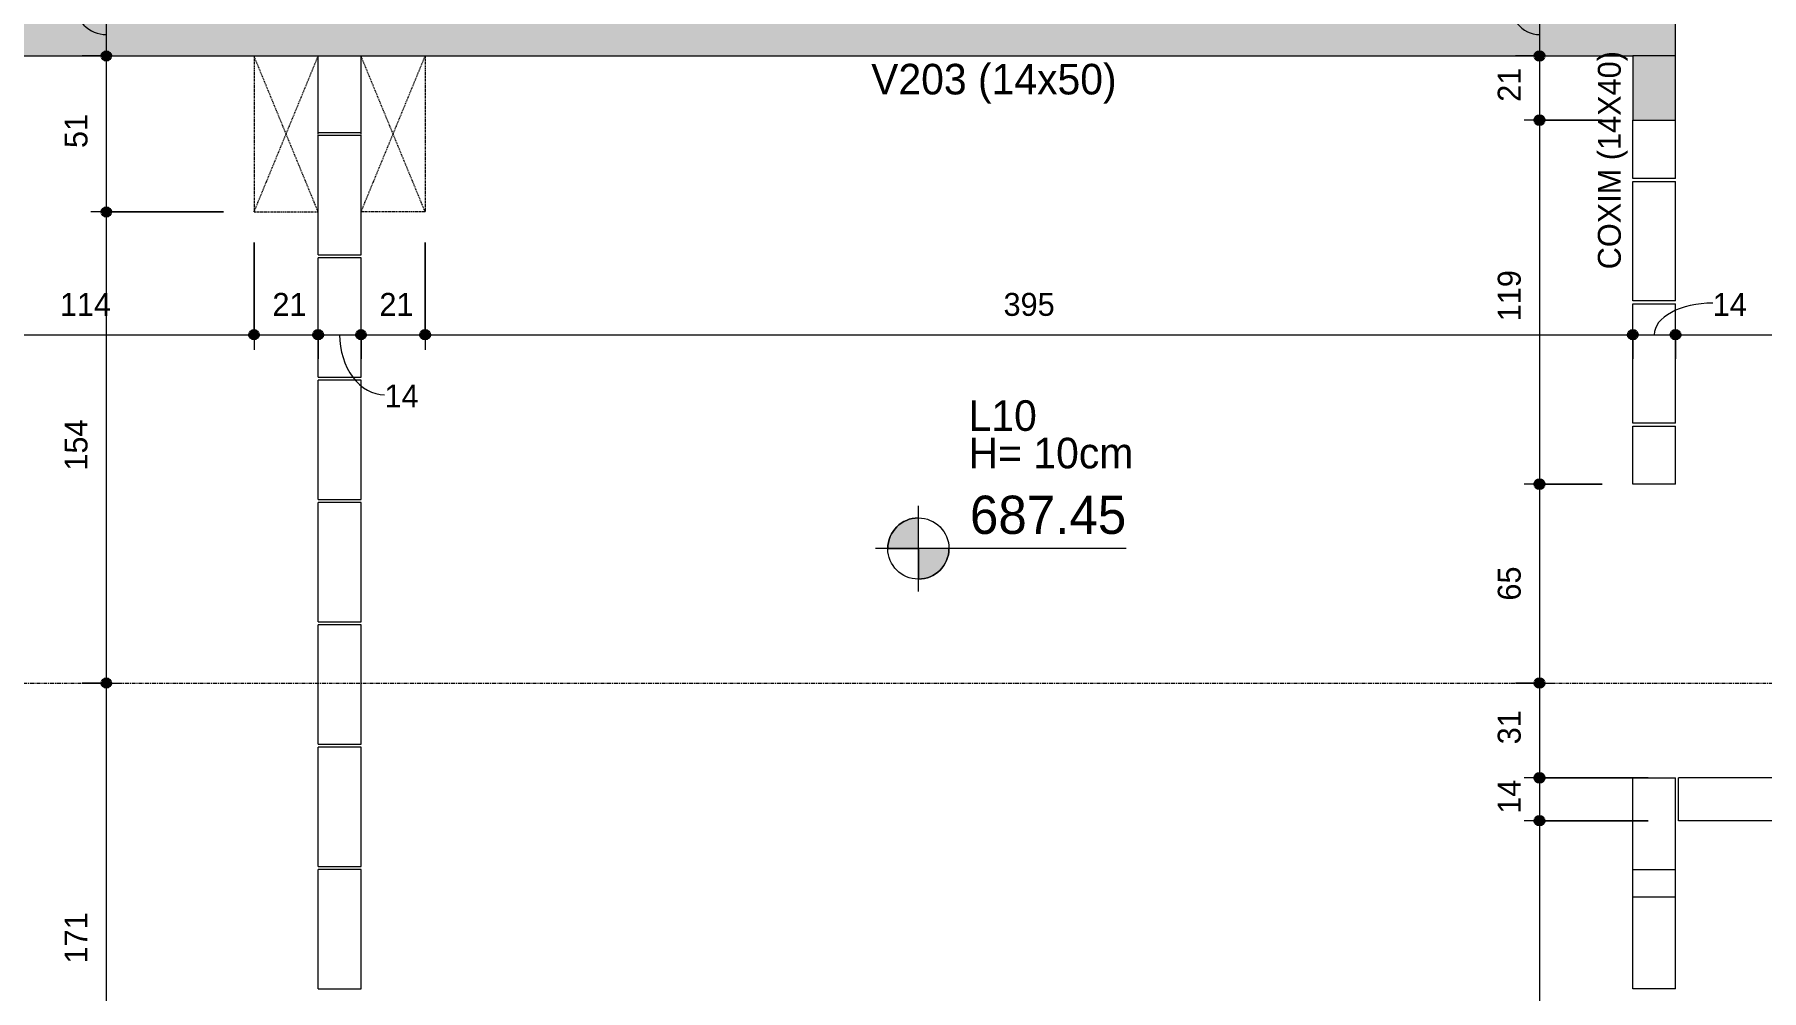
# Model space of a CAD drawing. Header units: centimetres. Extents: x 1490 to 17671, y -2277 to 8860.
# Drawn here: x 8981 to 9546, y 335 to 647 of the extents above; entities that cross this region are included whole.
import ezdxf

# ---------------------------------------------------------------- set-up
doc = ezdxf.new("R2010")
doc.units = ezdxf.units.CM
doc.linetypes.add('Linha de eixo', pattern=[2.2225, 1.27, -0.3175, 0.3175, -0.3175])
doc.linetypes.add('Projeção', pattern=[0.396875, 0.238125, -0.15875])
for name, color, linetype, lineweight, true_color in [('A-ANNO-DIMS-1', 1, 'Continuous', 9, 0xff0000), ('A-DETL-GENF-1', 9, 'Continuous', 9, 0xc0c0c0), ('A-DETL-GENF-2', 8, 'Continuous', 9, 0x808080), ('A-DETL-GENF-4', 251, 'Continuous', 9, 0x515151)]:
    doc.layers.add(name, color=color, linetype=linetype, lineweight=lineweight, true_color=true_color)
for name, color, linetype, lineweight in [('A-ANNO-DIMS-50', 7, 'Continuous', 9), ('A-DETL-THIN', 7, 'Continuous', 9), ('A-FLOR-OVHD', 7, 'Projeção', 9), ('G-ANNO-TEXT', 7, 'Continuous', 9), ('S-BEAM', 7, 'Continuous', 9), ('S-BEAM-1', 7, 'Continuous', 13), ('S-GRID-1', 7, 'Linha de eixo', 9)]:
    doc.layers.add(name, color=color, linetype=linetype, lineweight=lineweight)
doc.styles.add('Bahnschrift_2', font='', dxfattribs={"height": 12.5})
doc.styles.add('Bahnschrift_7', font='', dxfattribs={"height": 10})
doc.styles.add('Bahnschrift_8', font='', dxfattribs={"height": 7.5})
doc.styles.get('Bahnschrift_2').set_extended_font_data('Bahnschrift')
doc.styles.get('Bahnschrift_7').set_extended_font_data('Bahnschrift')
doc.styles.get('Bahnschrift_8').set_extended_font_data('Bahnschrift')
doc.dimstyles.new('Linear_-_2_mm_Arial', dxfattribs={"dimscale": 30.48, "dimtxt": 8.33133, "dimasz": 0.393701, "dimexe": 0.164042, "dimexo": 0.328084, "dimgap": 0.131234, "dimtad": 1, "dimdec": 0, "dimzin": 0, "dimdsep": 46, "dimtxsty": 'Bahnschrift_8', "dimblk1": 'DOTSMALL', "dimblk2": 'DOTSMALL', "dimsah": 1, "dimcen": 0.09, "dimdle": 0.164042, "dimazin": 0, "dimtfac": 1, "dimtdec": 4, "dimtix": 1, "dimtmove": 0, "dimatfit": 3, "dimfxl": 1, "dimtvp": 1, "dimtolj": 1, "dimtzin": 0, "dimarcsym": 2})
doc.dimstyles.new('Linear_-_2_mm_Arial_1', dxfattribs={"dimscale": 30.48, "dimtxt": 8.33133, "dimasz": 0.393701, "dimexe": 0.164042, "dimexo": 0.328084, "dimgap": 0.131234, "dimtad": 1, "dimdec": 0, "dimzin": 0, "dimdsep": 46, "dimtxsty": 'Bahnschrift_8', "dimblk1": 'DOTSMALL', "dimblk2": 'DOTSMALL', "dimsah": 1, "dimcen": 0.09, "dimdle": 0.164042, "dimazin": 0, "dimtfac": 1, "dimtdec": 4, "dimtix": 1, "dimtmove": 1, "dimatfit": 3, "dimfxl": 1, "dimtvp": 1, "dimtolj": 1, "dimtzin": 0, "dimarcsym": 2})

# ---------------------------------------------------------------- blocks, each defined once
blk = doc.blocks.new('LEONE - BLOCO CANALETA 14X39X2 - LEONE - BLOCO CANALETA 14X39X19 2-V4-FORMA DA COBERTURA')
at = {"layer": 'S-BEAM-1'}
for p, q in [((-19.5, 7), (-0.5, 7)), ((-19.5, -7), (-19.5, 7)), ((-19.5, -7), (-0.5, -7))]:
    blk.add_line(p, q, dxfattribs=at)
blk = doc.blocks.new('LEONE - BLOCO CANALETA 14X39X2 - LEONE - BLOCO CANALETA 14X39X19 2-3178326-FORMA DA COBERTURA')
at = {"layer": 'S-BEAM-1'}
for p, q in [((-19.5, 7), (19.5, 7)), ((-19.5, -7), (-19.5, 7)), ((19.5, 7), (19.5, -7)), ((-19.5, -7), (19.5, -7))]:
    blk.add_line(p, q, dxfattribs=at)
blk = doc.blocks.new('LEONE - BLOCO CANALETA 14X19X19 - LEONE - BLOCO CANALETA 14X19X19-3175251-FORMA DA COBERTURA')
at = {"layer": 'S-BEAM-1'}
for p, q in [((-9.5, 7), (9.5, 7)), ((-9.5, -7), (-9.5, 7)), ((9.5, 7), (9.5, -7)), ((-9.5, -7), (9.5, -7))]:
    blk.add_line(p, q, dxfattribs=at)
blk = doc.blocks.new('LEONE - BLOCO CANALETA 14X39X2 - LEONE - BLOCO CANALETA 14X39X19 2-2460880-FORMA DA COBERTURA')
at = {"layer": 'S-BEAM-1'}
for p, q in [((-19.5, 7), (19.5, 7)), ((-19.5, 7), (-19.5, -7)), ((19.5, -7), (19.5, 7)), ((-19.5, -7), (19.5, -7))]:
    blk.add_line(p, q, dxfattribs=at)
blk = doc.blocks.new('LEONE - BLOCO CANALETA 14X39X2 - LEONE - BLOCO CANALETA 14X39X19 2-V22-FORMA DA COBERTURA')
at = {"layer": 'S-BEAM-1'}
for p, q in [((-19.5, 7), (5.5, 7)), ((-19.5, 7), (-19.5, -7)), ((-19.5, -7), (5.5, -7))]:
    blk.add_line(p, q, dxfattribs=at)
blk = doc.blocks.new('DIMBLOCK86-FORMA DA COBERTURA')
at = {"layer": 'A-ANNO-DIMS-50', "lineweight": 35, "true_color": 0xff0000}
h = blk.add_hatch(color=1, dxfattribs=at)
edge = h.paths.add_edge_path()
edge.add_arc((8939.29, 549.13), 1.5, 0, 360)
h = blk.add_hatch(color=1, dxfattribs=at)
edge = h.paths.add_edge_path()
edge.add_arc((9053.29, 549.13), 1.5, 0, 360)
at = {"layer": 'A-ANNO-DIMS-50', "color": 1, "true_color": 0xff0000}
for p, q in [((9053.29, 579.24), (9053.29, 544.13)), ((9053.29, 549.13), (9053.29, 579.24)), ((8939.29, 541.25), (8939.29, 554.13)), ((8939.29, 549.13), (9053.29, 549.13)), ((8939.29, 549.13), (8939.29, 541.25))]:
    blk.add_line(p, q, dxfattribs=at)
at = {"layer": 'A-ANNO-DIMS-50', "color": 1, "lineweight": 35, "true_color": 0xff0000}
for centre in [(8939.29, 549.13), (9053.29, 549.13)]:
    blk.add_circle(centre, 1.5, dxfattribs=at)
at = {"layer": 'A-ANNO-DIMS-50', "color": 0, "insert": (8989.79, 562.78), "char_height": 7.5, "width": 15.6023, "attachment_point": 1, "line_spacing_factor": 1.009858, "style": 'Bahnschrift_8'}
blk.add_mtext('114', dxfattribs=at)
blk = doc.blocks.new('_DotSmall')
at = {"color": 0, "linetype": 'ByBlock', "const_width": 0.5}
blk.add_lwpolyline([(-0.0625, 0, 1), (0.0625, 0, 1)], format="xyb", close=True, dxfattribs=at)
blk = doc.blocks.new('DIMBLOCK87-FORMA DA COBERTURA')
at = {"layer": 'A-ANNO-DIMS-50', "lineweight": 35, "true_color": 0xff0000}
h = blk.add_hatch(color=1, dxfattribs=at)
edge = h.paths.add_edge_path()
edge.add_arc((9053.29, 549.13), 1.5, 0, 360)
h = blk.add_hatch(color=1, dxfattribs=at)
edge = h.paths.add_edge_path()
edge.add_arc((9074.29, 549.13), 1.5, 0, 360)
at = {"layer": 'A-ANNO-DIMS-50', "color": 1, "true_color": 0xff0000}
for p, q in [((9053.29, 579.24), (9053.29, 544.13)), ((9053.29, 549.13), (9053.29, 579.24)), ((9074.29, 541.25), (9074.29, 554.13)), ((9053.29, 549.13), (9074.29, 549.13)), ((9074.29, 549.13), (9074.29, 541.25))]:
    blk.add_line(p, q, dxfattribs=at)
at = {"layer": 'A-ANNO-DIMS-50', "color": 1, "lineweight": 35, "true_color": 0xff0000}
for centre in [(9053.29, 549.13), (9074.29, 549.13)]:
    blk.add_circle(centre, 1.5, dxfattribs=at)
at = {"layer": 'A-ANNO-DIMS-50', "color": 0, "insert": (9059.31, 562.78), "char_height": 7.5, "width": 10.755, "attachment_point": 1, "line_spacing_factor": 1.009858, "style": 'Bahnschrift_8'}
blk.add_mtext('21', dxfattribs=at)
blk = doc.blocks.new('DIMBLOCK88-FORMA DA COBERTURA')
at = {"layer": 'A-ANNO-DIMS-50', "lineweight": 35, "true_color": 0xff0000}
h = blk.add_hatch(color=1, dxfattribs=at)
edge = h.paths.add_edge_path()
edge.add_arc((9074.29, 549.13), 1.5, 0, 360)
h = blk.add_hatch(color=1, dxfattribs=at)
edge = h.paths.add_edge_path()
edge.add_arc((9088.29, 549.13), 1.5, 0, 360)
at = {"layer": 'A-ANNO-DIMS-50', "color": 1, "true_color": 0xff0000}
for p, q in [((9074.29, 541.25), (9074.29, 554.13)), ((9088.29, 541.25), (9088.29, 554.13)), ((9074.29, 549.13), (9088.29, 549.13)), ((9074.29, 549.13), (9074.29, 541.25)), ((9088.29, 549.13), (9088.29, 541.25))]:
    blk.add_line(p, q, dxfattribs=at)
at = {"layer": 'A-ANNO-DIMS-50', "color": 1, "lineweight": 35, "true_color": 0xff0000}
for centre in [(9074.29, 549.13), (9088.29, 549.13)]:
    blk.add_circle(centre, 1.5, dxfattribs=at)
at = {"layer": 'A-ANNO-DIMS-50', "color": 1, "true_color": 0xff0000}
blk.add_ellipse((9095.98, 549.13), major_axis=(0, 19.64), ratio=0.747773, start_param=1.570796, end_param=3.141593, dxfattribs=at)
at = {"layer": 'A-ANNO-DIMS-50', "color": 0, "insert": (9095.98, 532.83), "char_height": 7.5, "width": 11.3609, "attachment_point": 1, "line_spacing_factor": 1.009858, "style": 'Bahnschrift_8'}
blk.add_mtext('14', dxfattribs=at)
blk = doc.blocks.new('DIMBLOCK89-FORMA DA COBERTURA')
at = {"layer": 'A-ANNO-DIMS-50', "lineweight": 35, "true_color": 0xff0000}
h = blk.add_hatch(color=1, dxfattribs=at)
edge = h.paths.add_edge_path()
edge.add_arc((9088.29, 549.13), 1.5, 0, 360)
h = blk.add_hatch(color=1, dxfattribs=at)
edge = h.paths.add_edge_path()
edge.add_arc((9109.29, 549.13), 1.5, 0, 360)
at = {"layer": 'A-ANNO-DIMS-50', "color": 1, "true_color": 0xff0000}
for p, q in [((9109.29, 579.24), (9109.29, 544.13)), ((9109.29, 549.13), (9109.29, 579.24)), ((9088.29, 541.25), (9088.29, 554.13)), ((9088.29, 549.13), (9109.29, 549.13)), ((9088.29, 549.13), (9088.29, 541.25))]:
    blk.add_line(p, q, dxfattribs=at)
at = {"layer": 'A-ANNO-DIMS-50', "color": 1, "lineweight": 35, "true_color": 0xff0000}
for centre in [(9088.29, 549.13), (9109.29, 549.13)]:
    blk.add_circle(centre, 1.5, dxfattribs=at)
at = {"layer": 'A-ANNO-DIMS-50', "color": 0, "insert": (9094.31, 562.78), "char_height": 7.5, "width": 10.755, "attachment_point": 1, "line_spacing_factor": 1.009858, "style": 'Bahnschrift_8'}
blk.add_mtext('21', dxfattribs=at)
blk = doc.blocks.new('DIMBLOCK90-FORMA DA COBERTURA')
at = {"layer": 'A-ANNO-DIMS-50', "lineweight": 35, "true_color": 0xff0000}
h = blk.add_hatch(color=1, dxfattribs=at)
edge = h.paths.add_edge_path()
edge.add_arc((9109.29, 549.13), 1.5, 0, 360)
h = blk.add_hatch(color=1, dxfattribs=at)
edge = h.paths.add_edge_path()
edge.add_arc((9504.29, 549.13), 1.5, 0, 360)
at = {"layer": 'A-ANNO-DIMS-50', "color": 1, "true_color": 0xff0000}
for p, q in [((9109.29, 579.24), (9109.29, 544.13)), ((9109.29, 549.13), (9109.29, 579.24)), ((9504.29, 541.25), (9504.29, 554.13)), ((9109.29, 549.13), (9504.29, 549.13)), ((9504.29, 549.13), (9504.29, 541.25))]:
    blk.add_line(p, q, dxfattribs=at)
at = {"layer": 'A-ANNO-DIMS-50', "color": 1, "lineweight": 35, "true_color": 0xff0000}
for centre in [(9109.29, 549.13), (9504.29, 549.13)]:
    blk.add_circle(centre, 1.5, dxfattribs=at)
at = {"layer": 'A-ANNO-DIMS-50', "color": 0, "insert": (9298.46, 562.78), "char_height": 7.5, "width": 19.9952, "attachment_point": 1, "line_spacing_factor": 1.009858, "style": 'Bahnschrift_8'}
blk.add_mtext('395', dxfattribs=at)
blk = doc.blocks.new('DIMBLOCK91-FORMA DA COBERTURA')
at = {"layer": 'A-ANNO-DIMS-50', "lineweight": 35, "true_color": 0xff0000}
h = blk.add_hatch(color=1, dxfattribs=at)
edge = h.paths.add_edge_path()
edge.add_arc((9504.29, 549.13), 1.5, 0, 360)
h = blk.add_hatch(color=1, dxfattribs=at)
edge = h.paths.add_edge_path()
edge.add_arc((9518.29, 549.13), 1.5, 0, 360)
at = {"layer": 'A-ANNO-DIMS-50', "color": 1, "true_color": 0xff0000}
for p, q in [((9504.29, 541.25), (9504.29, 554.13)), ((9518.29, 541.25), (9518.29, 554.13)), ((9504.29, 549.13), (9518.29, 549.13)), ((9504.29, 549.13), (9504.29, 541.25)), ((9518.29, 549.13), (9518.29, 541.25))]:
    blk.add_line(p, q, dxfattribs=at)
at = {"layer": 'A-ANNO-DIMS-50', "color": 1, "lineweight": 35, "true_color": 0xff0000}
for centre in [(9504.29, 549.13), (9518.29, 549.13)]:
    blk.add_circle(centre, 1.5, dxfattribs=at)
at = {"layer": 'A-ANNO-DIMS-50', "color": 1, "true_color": 0xff0000}
blk.add_ellipse((9530.44, 549.13), major_axis=(19.14, 0), ratio=0.538632, start_param=1.570796, end_param=3.141593, dxfattribs=at)
at = {"layer": 'A-ANNO-DIMS-50', "color": 0, "insert": (9530.44, 562.78), "char_height": 7.5, "width": 11.3609, "attachment_point": 1, "line_spacing_factor": 1.009858, "style": 'Bahnschrift_8'}
blk.add_mtext('14', dxfattribs=at)
blk = doc.blocks.new('DIMBLOCK92-FORMA DA COBERTURA')
at = {"layer": 'A-ANNO-DIMS-50', "lineweight": 35, "true_color": 0xff0000}
h = blk.add_hatch(color=1, dxfattribs=at)
edge = h.paths.add_edge_path()
edge.add_arc((9518.29, 549.13), 1.5, 0, 360)
h = blk.add_hatch(color=1, dxfattribs=at)
edge = h.paths.add_edge_path()
edge.add_arc((9768.29, 549.13), 1.5, 0, 360)
at = {"layer": 'A-ANNO-DIMS-50', "color": 1, "true_color": 0xff0000}
for p, q in [((9518.29, 541.25), (9518.29, 554.13)), ((9768.29, 540.24), (9768.29, 554.13)), ((9518.29, 549.13), (9768.29, 549.13)), ((9518.29, 549.13), (9518.29, 541.25)), ((9768.29, 549.13), (9768.29, 540.24))]:
    blk.add_line(p, q, dxfattribs=at)
at = {"layer": 'A-ANNO-DIMS-50', "color": 1, "lineweight": 35, "true_color": 0xff0000}
for centre in [(9518.29, 549.13), (9768.29, 549.13)]:
    blk.add_circle(centre, 1.5, dxfattribs=at)
at = {"layer": 'A-ANNO-DIMS-50', "color": 0, "insert": (9634.84, 562.78), "char_height": 7.5, "width": 20.2982, "attachment_point": 1, "line_spacing_factor": 1.009858, "style": 'Bahnschrift_8'}
blk.add_mtext('250', dxfattribs=at)
blk = doc.blocks.new('DIMBLOCK246-FORMA DA COBERTURA')
at = {"layer": 'A-ANNO-DIMS-50', "lineweight": 35, "true_color": 0xff0000}
h = blk.add_hatch(color=1, dxfattribs=at)
edge = h.paths.add_edge_path()
edge.add_arc((9004.96, 654.24), 1.5, 0, 360)
h = blk.add_hatch(color=1, dxfattribs=at)
edge = h.paths.add_edge_path()
edge.add_arc((9004.96, 640.24), 1.5, 0, 360)
at = {"layer": 'A-ANNO-DIMS-50', "color": 1, "true_color": 0xff0000}
for p, q in [((8997.08, 654.24), (9009.96, 654.24)), ((9004.96, 654.24), (8997.08, 654.24)), ((9004.96, 654.24), (9004.96, 640.24)), ((8997.08, 640.24), (9009.96, 640.24)), ((9004.96, 640.24), (8997.08, 640.24))]:
    blk.add_line(p, q, dxfattribs=at)
at = {"layer": 'A-ANNO-DIMS-50', "color": 1, "lineweight": 35, "true_color": 0xff0000}
for centre in [(9004.96, 654.24), (9004.96, 640.24)]:
    blk.add_circle(centre, 1.5, dxfattribs=at)
at = {"layer": 'A-ANNO-DIMS-50', "color": 1, "true_color": 0xff0000}
blk.add_ellipse((9004.96, 657.83), major_axis=(0, 10.58), ratio=0.974265, start_param=1.570796, end_param=3.141593, dxfattribs=at)
at = {"layer": 'A-ANNO-DIMS-50', "color": 0, "insert": (8991.31, 657.83), "char_height": 7.5, "width": 11.3609, "attachment_point": 1, "rotation": 90, "line_spacing_factor": 1.009858, "style": 'Bahnschrift_8'}
blk.add_mtext('14', dxfattribs=at)
blk = doc.blocks.new('DIMBLOCK247-FORMA DA COBERTURA')
at = {"layer": 'A-ANNO-DIMS-50', "lineweight": 35, "true_color": 0xff0000}
h = blk.add_hatch(color=1, dxfattribs=at)
edge = h.paths.add_edge_path()
edge.add_arc((9004.96, 640.24), 1.5, 0, 360)
h = blk.add_hatch(color=1, dxfattribs=at)
edge = h.paths.add_edge_path()
edge.add_arc((9004.96, 589.24), 1.5, 0, 360)
at = {"layer": 'A-ANNO-DIMS-50', "color": 1, "true_color": 0xff0000}
for p, q in [((8997.08, 640.24), (9009.96, 640.24)), ((9004.96, 640.24), (8997.08, 640.24)), ((9004.96, 640.24), (9004.96, 589.24)), ((9043.29, 589.24), (8999.96, 589.24)), ((9004.96, 589.24), (9043.29, 589.24))]:
    blk.add_line(p, q, dxfattribs=at)
at = {"layer": 'A-ANNO-DIMS-50', "color": 1, "lineweight": 35, "true_color": 0xff0000}
for centre in [(9004.96, 640.24), (9004.96, 589.24)]:
    blk.add_circle(centre, 1.5, dxfattribs=at)
at = {"layer": 'A-ANNO-DIMS-50', "color": 0, "insert": (8991.31, 610.14), "char_height": 7.5, "width": 11.0579, "attachment_point": 1, "rotation": 90, "line_spacing_factor": 1.009858, "style": 'Bahnschrift_8'}
blk.add_mtext('51', dxfattribs=at)
blk = doc.blocks.new('DIMBLOCK248-FORMA DA COBERTURA')
at = {"layer": 'A-ANNO-DIMS-50', "lineweight": 35, "true_color": 0xff0000}
h = blk.add_hatch(color=1, dxfattribs=at)
edge = h.paths.add_edge_path()
edge.add_arc((9004.96, 589.24), 1.5, 0, 360)
h = blk.add_hatch(color=1, dxfattribs=at)
edge = h.paths.add_edge_path()
edge.add_arc((9004.96, 435.24), 1.5, 0, 360)
at = {"layer": 'A-ANNO-DIMS-50', "color": 1, "true_color": 0xff0000}
for p, q in [((9043.29, 589.24), (8999.96, 589.24)), ((9004.96, 589.24), (9004.96, 435.24)), ((9004.96, 589.24), (9043.29, 589.24)), ((8997.08, 435.24), (9009.96, 435.24)), ((9004.96, 435.24), (8997.08, 435.24))]:
    blk.add_line(p, q, dxfattribs=at)
at = {"layer": 'A-ANNO-DIMS-50', "color": 1, "lineweight": 35, "true_color": 0xff0000}
for centre in [(9004.96, 589.24), (9004.96, 435.24)]:
    blk.add_circle(centre, 1.5, dxfattribs=at)
at = {"layer": 'A-ANNO-DIMS-50', "color": 0, "insert": (8991.31, 504.67), "char_height": 7.5, "width": 18.1774, "attachment_point": 1, "rotation": 90, "line_spacing_factor": 1.009858, "style": 'Bahnschrift_8'}
blk.add_mtext('154', dxfattribs=at)
blk = doc.blocks.new('DIMBLOCK249-FORMA DA COBERTURA')
at = {"layer": 'A-ANNO-DIMS-50', "lineweight": 35, "true_color": 0xff0000}
h = blk.add_hatch(color=1, dxfattribs=at)
edge = h.paths.add_edge_path()
edge.add_arc((9004.96, 435.24), 1.5, 0, 360)
h = blk.add_hatch(color=1, dxfattribs=at)
edge = h.paths.add_edge_path()
edge.add_arc((9004.96, 264.24), 1.5, 0, 360)
at = {"layer": 'A-ANNO-DIMS-50', "color": 1, "true_color": 0xff0000}
for p, q in [((8997.08, 435.24), (9009.96, 435.24)), ((9004.96, 435.24), (8997.08, 435.24)), ((9004.96, 435.24), (9004.96, 264.24)), ((9004.29, 264.24), (9009.96, 264.24)), ((9004.96, 264.24), (9004.29, 264.24))]:
    blk.add_line(p, q, dxfattribs=at)
at = {"layer": 'A-ANNO-DIMS-50', "color": 1, "lineweight": 35, "true_color": 0xff0000}
for centre in [(9004.96, 435.24), (9004.96, 264.24)]:
    blk.add_circle(centre, 1.5, dxfattribs=at)
at = {"layer": 'A-ANNO-DIMS-50', "color": 0, "insert": (8991.31, 343.56), "char_height": 7.5, "width": 14.8449, "attachment_point": 1, "rotation": 90, "line_spacing_factor": 1.009858, "style": 'Bahnschrift_8'}
blk.add_mtext('171', dxfattribs=at)
blk = doc.blocks.new('DIMBLOCK267-FORMA DA COBERTURA')
at = {"layer": 'A-ANNO-DIMS-50', "lineweight": 35, "true_color": 0xff0000}
h = blk.add_hatch(color=1, dxfattribs=at)
edge = h.paths.add_edge_path()
edge.add_arc((9473.77, 654.24), 1.5, 0, 360)
h = blk.add_hatch(color=1, dxfattribs=at)
edge = h.paths.add_edge_path()
edge.add_arc((9473.77, 640.24), 1.5, 0, 360)
at = {"layer": 'A-ANNO-DIMS-50', "color": 1, "true_color": 0xff0000}
for p, q in [((9465.89, 654.24), (9478.77, 654.24)), ((9473.77, 654.24), (9465.89, 654.24)), ((9473.77, 654.24), (9473.77, 640.24)), ((9465.89, 640.24), (9478.77, 640.24)), ((9473.77, 640.24), (9465.89, 640.24))]:
    blk.add_line(p, q, dxfattribs=at)
at = {"layer": 'A-ANNO-DIMS-50', "color": 1, "lineweight": 35, "true_color": 0xff0000}
for centre in [(9473.77, 654.24), (9473.77, 640.24)]:
    blk.add_circle(centre, 1.5, dxfattribs=at)
at = {"layer": 'A-ANNO-DIMS-50', "color": 1, "true_color": 0xff0000}
blk.add_ellipse((9473.77, 659.67), major_axis=(0, 12.43), ratio=0.829738, start_param=1.570796, end_param=3.141593, dxfattribs=at)
at = {"layer": 'A-ANNO-DIMS-50', "color": 0, "insert": (9460.12, 659.67), "char_height": 7.5, "width": 11.3609, "attachment_point": 1, "rotation": 90, "line_spacing_factor": 1.009858, "style": 'Bahnschrift_8'}
blk.add_mtext('14', dxfattribs=at)
blk = doc.blocks.new('DIMBLOCK268-FORMA DA COBERTURA')
at = {"layer": 'A-ANNO-DIMS-50', "lineweight": 35, "true_color": 0xff0000}
h = blk.add_hatch(color=1, dxfattribs=at)
edge = h.paths.add_edge_path()
edge.add_arc((9473.77, 640.24), 1.5, 0, 360)
h = blk.add_hatch(color=1, dxfattribs=at)
edge = h.paths.add_edge_path()
edge.add_arc((9473.77, 619.24), 1.5, 0, 360)
at = {"layer": 'A-ANNO-DIMS-50', "color": 1, "true_color": 0xff0000}
for p, q in [((9465.89, 640.24), (9478.77, 640.24)), ((9473.77, 640.24), (9465.89, 640.24)), ((9473.77, 640.24), (9473.77, 619.24)), ((9494.29, 619.24), (9468.77, 619.24)), ((9473.77, 619.24), (9494.29, 619.24))]:
    blk.add_line(p, q, dxfattribs=at)
at = {"layer": 'A-ANNO-DIMS-50', "color": 1, "lineweight": 35, "true_color": 0xff0000}
for centre in [(9473.77, 640.24), (9473.77, 619.24)]:
    blk.add_circle(centre, 1.5, dxfattribs=at)
at = {"layer": 'A-ANNO-DIMS-50', "color": 0, "insert": (9460.12, 625.26), "char_height": 7.5, "width": 10.755, "attachment_point": 1, "rotation": 90, "line_spacing_factor": 1.009858, "style": 'Bahnschrift_8'}
blk.add_mtext('21', dxfattribs=at)
blk = doc.blocks.new('DIMBLOCK269-FORMA DA COBERTURA')
at = {"layer": 'A-ANNO-DIMS-50', "lineweight": 35, "true_color": 0xff0000}
h = blk.add_hatch(color=1, dxfattribs=at)
edge = h.paths.add_edge_path()
edge.add_arc((9473.77, 619.24), 1.5, 0, 360)
h = blk.add_hatch(color=1, dxfattribs=at)
edge = h.paths.add_edge_path()
edge.add_arc((9473.77, 500.24), 1.5, 0, 360)
at = {"layer": 'A-ANNO-DIMS-50', "color": 1, "true_color": 0xff0000}
for p, q in [((9494.29, 619.24), (9468.77, 619.24)), ((9473.77, 619.24), (9473.77, 500.24)), ((9473.77, 619.24), (9494.29, 619.24)), ((9494.29, 500.24), (9468.77, 500.24)), ((9473.77, 500.24), (9494.29, 500.24))]:
    blk.add_line(p, q, dxfattribs=at)
at = {"layer": 'A-ANNO-DIMS-50', "color": 1, "lineweight": 35, "true_color": 0xff0000}
for centre in [(9473.77, 619.24), (9473.77, 500.24)]:
    blk.add_circle(centre, 1.5, dxfattribs=at)
at = {"layer": 'A-ANNO-DIMS-50', "color": 0, "insert": (9460.12, 553.5), "char_height": 7.5, "width": 14.9964, "attachment_point": 1, "rotation": 90, "line_spacing_factor": 1.009858, "style": 'Bahnschrift_8'}
blk.add_mtext('119', dxfattribs=at)
blk = doc.blocks.new('DIMBLOCK270-FORMA DA COBERTURA')
at = {"layer": 'A-ANNO-DIMS-50', "lineweight": 35, "true_color": 0xff0000}
h = blk.add_hatch(color=1, dxfattribs=at)
edge = h.paths.add_edge_path()
edge.add_arc((9473.77, 500.24), 1.5, 0, 360)
h = blk.add_hatch(color=1, dxfattribs=at)
edge = h.paths.add_edge_path()
edge.add_arc((9473.77, 435.24), 1.5, 0, 360)
at = {"layer": 'A-ANNO-DIMS-50', "color": 1, "true_color": 0xff0000}
for p, q in [((9494.29, 500.24), (9468.77, 500.24)), ((9473.77, 500.24), (9473.77, 435.24)), ((9473.77, 500.24), (9494.29, 500.24)), ((9465.89, 435.24), (9478.77, 435.24)), ((9473.77, 435.24), (9465.89, 435.24))]:
    blk.add_line(p, q, dxfattribs=at)
at = {"layer": 'A-ANNO-DIMS-50', "color": 1, "lineweight": 35, "true_color": 0xff0000}
for centre in [(9473.77, 500.24), (9473.77, 435.24)]:
    blk.add_circle(centre, 1.5, dxfattribs=at)
at = {"layer": 'A-ANNO-DIMS-50', "color": 0, "insert": (9460.12, 462.19), "char_height": 7.5, "width": 13.3301, "attachment_point": 1, "rotation": 90, "line_spacing_factor": 1.009858, "style": 'Bahnschrift_8'}
blk.add_mtext('65', dxfattribs=at)
blk = doc.blocks.new('DIMBLOCK271-FORMA DA COBERTURA')
at = {"layer": 'A-ANNO-DIMS-50', "lineweight": 35, "true_color": 0xff0000}
h = blk.add_hatch(color=1, dxfattribs=at)
edge = h.paths.add_edge_path()
edge.add_arc((9473.77, 435.24), 1.5, 0, 360)
h = blk.add_hatch(color=1, dxfattribs=at)
edge = h.paths.add_edge_path()
edge.add_arc((9473.77, 404.24), 1.5, 0, 360)
at = {"layer": 'A-ANNO-DIMS-50', "color": 1, "true_color": 0xff0000}
for p, q in [((9465.89, 435.24), (9478.77, 435.24)), ((9473.77, 435.24), (9465.89, 435.24)), ((9473.77, 435.24), (9473.77, 404.24)), ((9509.29, 404.24), (9468.77, 404.24)), ((9473.77, 404.24), (9509.29, 404.24))]:
    blk.add_line(p, q, dxfattribs=at)
at = {"layer": 'A-ANNO-DIMS-50', "color": 1, "lineweight": 35, "true_color": 0xff0000}
for centre in [(9473.77, 435.24), (9473.77, 404.24)]:
    blk.add_circle(centre, 1.5, dxfattribs=at)
at = {"layer": 'A-ANNO-DIMS-50', "color": 0, "insert": (9460.12, 415.2), "char_height": 7.5, "width": 10.9065, "attachment_point": 1, "rotation": 90, "line_spacing_factor": 1.009858, "style": 'Bahnschrift_8'}
blk.add_mtext('31', dxfattribs=at)
blk = doc.blocks.new('DIMBLOCK272-FORMA DA COBERTURA')
at = {"layer": 'A-ANNO-DIMS-50', "lineweight": 35, "true_color": 0xff0000}
h = blk.add_hatch(color=1, dxfattribs=at)
edge = h.paths.add_edge_path()
edge.add_arc((9473.77, 404.24), 1.5, 0, 360)
h = blk.add_hatch(color=1, dxfattribs=at)
edge = h.paths.add_edge_path()
edge.add_arc((9473.77, 390.24), 1.5, 0, 360)
at = {"layer": 'A-ANNO-DIMS-50', "color": 1, "true_color": 0xff0000}
for p, q in [((9509.29, 404.24), (9468.77, 404.24)), ((9473.77, 404.24), (9473.77, 390.24)), ((9473.77, 404.24), (9509.29, 404.24)), ((9509.29, 390.24), (9468.77, 390.24)), ((9473.77, 390.24), (9509.29, 390.24))]:
    blk.add_line(p, q, dxfattribs=at)
at = {"layer": 'A-ANNO-DIMS-50', "color": 1, "lineweight": 35, "true_color": 0xff0000}
for centre in [(9473.77, 404.24), (9473.77, 390.24)]:
    blk.add_circle(centre, 1.5, dxfattribs=at)
at = {"layer": 'A-ANNO-DIMS-50', "color": 0, "insert": (9460.12, 392.51), "char_height": 7.5, "width": 11.3609, "attachment_point": 1, "rotation": 90, "line_spacing_factor": 1.009858, "style": 'Bahnschrift_8'}
blk.add_mtext('14', dxfattribs=at)
blk = doc.blocks.new('DIMBLOCK273-FORMA DA COBERTURA')
at = {"layer": 'A-ANNO-DIMS-50', "lineweight": 35, "true_color": 0xff0000}
h = blk.add_hatch(color=1, dxfattribs=at)
edge = h.paths.add_edge_path()
edge.add_arc((9473.77, 390.24), 1.5, 0, 360)
h = blk.add_hatch(color=1, dxfattribs=at)
edge = h.paths.add_edge_path()
edge.add_arc((9473.77, 154.24), 1.5, 0, 360)
at = {"layer": 'A-ANNO-DIMS-50', "color": 1, "true_color": 0xff0000}
for p, q in [((9509.29, 390.24), (9468.77, 390.24)), ((9473.77, 390.24), (9473.77, 154.24)), ((9473.77, 390.24), (9509.29, 390.24)), ((9473.29, 154.24), (9478.77, 154.24)), ((9473.77, 154.24), (9473.29, 154.24))]:
    blk.add_line(p, q, dxfattribs=at)
at = {"layer": 'A-ANNO-DIMS-50', "color": 1, "lineweight": 35, "true_color": 0xff0000}
for centre in [(9473.77, 390.24), (9473.77, 154.24)]:
    blk.add_circle(centre, 1.5, dxfattribs=at)
at = {"layer": 'A-ANNO-DIMS-50', "color": 0, "insert": (9460.12, 264.04), "char_height": 7.5, "width": 19.6922, "attachment_point": 1, "rotation": 90, "line_spacing_factor": 1.009858, "style": 'Bahnschrift_8'}
blk.add_mtext('236', dxfattribs=at)

msp = doc.modelspace()

# ---------------------------------------------------------------- hatches: boundary and pattern name
at = {"layer": 'A-DETL-GENF-1'}
h = msp.add_hatch(color=256, dxfattribs=at)
h.paths.add_polyline_path([(9518.29, 619.24), (9518.29, 640.24), (9504.29, 640.24), (9504.29, 619.24)])
h.paths.add_polyline_path([(9504.29, 654.24), (9518.29, 654.24), (9518.29, 675.24), (9504.29, 675.24)])
h.paths.add_polyline_path([(9518.29, 754.24), (9518.29, 790.24), (9504.29, 790.24), (9504.29, 754.24)])
at = {"layer": 'A-DETL-GENF-2'}
msp.add_hatch(color=256, dxfattribs=at).paths.add_polyline_path([(9518.29, 640.24), (9518.29, 654.24), (8654.29, 654.24), (8654.29, 640.24), (9504.29, 640.24)])
at = {"layer": 'A-DETL-GENF-4'}
for points in [[(9261.95, 479.21), (9270.61, 479.21), (9270.61, 489.21), (9268.02, 488.87), (9265.61, 487.87), (9263.54, 486.28), (9261.95, 484.21), (9260.95, 481.8), (9260.61, 479.21), (9260.95, 479.21)], [(9270.61, 469.21), (9273.2, 469.55), (9275.61, 470.55), (9277.68, 472.14), (9279.27, 474.21), (9280.27, 476.62), (9280.61, 479.21), (9270.61, 479.21), (9270.61, 469.55)]]:
    msp.add_hatch(color=256, dxfattribs=at).paths.add_polyline_path(points)

# ---------------------------------------------------------------- linework, layer by layer
at = {"layer": 'A-DETL-THIN'}
for p, q in [((9518.29, 640.24), (9518.29, 654.24)), ((8668.29, 640.24), (9504.29, 640.24)), ((9518.29, 640.24), (9504.29, 640.24)), ((9504.29, 640.24), (9504.29, 619.24)), ((9518.29, 619.24), (9518.29, 640.24)), ((9504.29, 619.24), (9518.29, 619.24)), ((9270.61, 465.21), (9270.61, 493.21)), ((9270.61, 479.21), (9270.61, 489.21)), ((9338.61, 479.21), (9256.61, 479.21)), ((9260.61, 479.21), (9270.61, 479.21)), ((9280.61, 479.21), (9270.61, 479.21)), ((9270.61, 479.21), (9270.61, 469.21))]:
    msp.add_line(p, q, dxfattribs=at)
msp.add_circle((9270.61, 479.21), 10, dxfattribs=at)
for start, end in [(90, 180), (270, 360)]:
    msp.add_arc((9270.61, 479.21), 10, start, end, dxfattribs=at)
at = {"layer": 'A-FLOR-OVHD'}
for p, q in [((9053.29, 640.24), (9053.29, 589.24)), ((9074.29, 589.24), (9053.29, 640.24)), ((9053.29, 589.24), (9074.29, 640.24)), ((9074.29, 589.24), (9074.29, 640.24)), ((9088.29, 589.24), (9088.29, 640.24)), ((9088.29, 589.24), (9109.29, 640.24)), ((9109.29, 589.24), (9088.29, 640.24)), ((9109.29, 640.24), (9109.29, 589.24)), ((9053.29, 589.24), (9074.29, 589.24)), ((9109.29, 589.24), (9088.29, 589.24))]:
    msp.add_line(p, q, dxfattribs=at)
at = {"layer": 'S-GRID-1'}
msp.add_line((6975.25, 435.24), (9984.56, 435.24), dxfattribs=at)

# ---------------------------------------------------------------- block references
at = {"layer": 'S-BEAM'}
for name, p, rotation in [('LEONE - BLOCO CANALETA 14X39X2 - LEONE - BLOCO CANALETA 14X39X19 2-V22-FORMA DA COBERTURA', (9081.29, 634.74), 89.9999999999999), ('LEONE - BLOCO CANALETA 14X39X2 - LEONE - BLOCO CANALETA 14X39X19 2-V4-FORMA DA COBERTURA', (9511.29, 619.74), 90.0000000000001), ('LEONE - BLOCO CANALETA 14X39X2 - LEONE - BLOCO CANALETA 14X39X19 2-2460880-FORMA DA COBERTURA', (9081.29, 594.74), 89.9999999999999), ('LEONE - BLOCO CANALETA 14X39X2 - LEONE - BLOCO CANALETA 14X39X19 2-3178326-FORMA DA COBERTURA', (9511.29, 579.74), 90.0000000000001), ('LEONE - BLOCO CANALETA 14X39X2 - LEONE - BLOCO CANALETA 14X39X19 2-2460880-FORMA DA COBERTURA', (9081.29, 554.74), 89.9999999999999), ('LEONE - BLOCO CANALETA 14X39X2 - LEONE - BLOCO CANALETA 14X39X19 2-3178326-FORMA DA COBERTURA', (9511.29, 539.74), 90.0000000000001), ('LEONE - BLOCO CANALETA 14X39X2 - LEONE - BLOCO CANALETA 14X39X19 2-2460880-FORMA DA COBERTURA', (9081.29, 514.74), 89.9999999999999), ('LEONE - BLOCO CANALETA 14X19X19 - LEONE - BLOCO CANALETA 14X19X19-3175251-FORMA DA COBERTURA', (9511.29, 509.74), 90.0000000000001), ('LEONE - BLOCO CANALETA 14X39X2 - LEONE - BLOCO CANALETA 14X39X19 2-2460880-FORMA DA COBERTURA', (9081.29, 474.74), 89.9999999999999), ('LEONE - BLOCO CANALETA 14X39X2 - LEONE - BLOCO CANALETA 14X39X19 2-2460880-FORMA DA COBERTURA', (9081.29, 434.74), 89.9999999999999), ('LEONE - BLOCO CANALETA 14X39X2 - LEONE - BLOCO CANALETA 14X39X19 2-2460880-FORMA DA COBERTURA', (9081.29, 394.74), 89.9999999999999), ('LEONE - BLOCO CANALETA 14X39X2 - LEONE - BLOCO CANALETA 14X39X19 2-3178326-FORMA DA COBERTURA', (9511.29, 384.74), 90.0000000000001), ('LEONE - BLOCO CANALETA 14X39X2 - LEONE - BLOCO CANALETA 14X39X19 2-3178326-FORMA DA COBERTURA', (9538.79, 397.24), 180), ('LEONE - BLOCO CANALETA 14X39X2 - LEONE - BLOCO CANALETA 14X39X19 2-2460880-FORMA DA COBERTURA', (9081.29, 354.74), 89.9999999999999), ('LEONE - BLOCO CANALETA 14X39X2 - LEONE - BLOCO CANALETA 14X39X19 2-3178326-FORMA DA COBERTURA', (9511.29, 354.74), 90.0000000000001)]:
    msp.add_blockref(name, p, dxfattribs=dict(at, rotation=rotation))

# ---------------------------------------------------------------- texts
at = {"layer": 'G-ANNO-TEXT', "insert": (9492.87, 570.5), "char_height": 7.5, "width": 82.9747, "attachment_point": 1, "rotation": 90, "style": 'Bahnschrift_8'}
msp.add_mtext('COXIM (14X40)', dxfattribs=at)
at = {"layer": 'G-ANNO-TEXT', "attachment_point": 1}
for s, insert, char_height, width, style in [('V203 (14x50)', (9255.16, 637.67), 10, 97.405, 'Bahnschrift_7'), ('L10', (9287.04, 527.68), 10, 25.2532, 'Bahnschrift_7'), ('H= 10cm', (9287.04, 515.43), 10, 62.9325, 'Bahnschrift_7'), ('687.45', (9287.47, 496.49), 12.5, 62.1308, 'Bahnschrift_2')]:
    msp.add_mtext(s, dxfattribs=dict(at, insert=insert, char_height=char_height, width=width, style=style))

# ---------------------------------------------------------------- dimensions: what is measured, and where the dimension line sits
at = {"layer": 'A-ANNO-DIMS-1'}
for base, p1, p2, picture, middle in [((9004.96, 640.24), (9007.08, 654.24), (9007.08, 640.24), 'DIMBLOCK246-FORMA DA COBERTURA', (8996.31, 663.51)), ((9473.77, 640.24), (9475.89, 654.24), (9475.89, 640.24), 'DIMBLOCK267-FORMA DA COBERTURA', (9465.12, 665.35))]:
    dim = msp.add_linear_dim(base=base, p1=p1, p2=p2, angle=90, dimstyle='Linear_-_2_mm_Arial_1', override={"dimpost": '<>', "dimfxl": 14}, dxfattribs=at)
    dim.commit()
    dim.dimension.update_dxf_attribs({"geometry": picture, "text_midpoint": middle, "dimtype": 160, "text_rotation": 90})
for base, p1, p2, override, picture, middle in [((9004.96, 589.24), (9007.08, 640.24), (9053.29, 589.24), {"dimpost": '<>', "dimfxl": 68.824056}, 'DIMBLOCK247-FORMA DA COBERTURA', (8997.17, 614.74)), ((9473.77, 619.24), (9475.89, 640.24), (9504.29, 619.24), {"dimpost": '<>', "dimfxl": 35.322875}, 'DIMBLOCK268-FORMA DA COBERTURA', (9465.98, 629.74)), ((9473.77, 500.24), (9504.29, 619.24), (9504.29, 500.24), {"dimpost": '<>', "dimfxl": 119}, 'DIMBLOCK269-FORMA DA COBERTURA', (9465.98, 559.74)), ((9004.96, 435.24), (9053.29, 589.24), (9007.08, 435.24), {"dimpost": '<>', "dimfxl": 160.784796}, 'DIMBLOCK248-FORMA DA COBERTURA', (8997.17, 512.24)), ((9473.77, 435.24), (9504.29, 500.24), (9475.89, 435.24), {"dimpost": '<>', "dimfxl": 70.934516}, 'DIMBLOCK270-FORMA DA COBERTURA', (9465.98, 467.74)), ((9004.96, 264.24), (9007.08, 435.24), (9014.29, 264.24), {"dimpost": '<>', "dimfxl": 171.152109}, 'DIMBLOCK249-FORMA DA COBERTURA', (8997.21, 349.74)), ((9473.77, 404.24), (9475.89, 435.24), (9519.29, 404.24), {"dimpost": '<>', "dimfxl": 53.336501}, 'DIMBLOCK271-FORMA DA COBERTURA', (9465.94, 419.74)), ((9473.77, 390.24), (9519.29, 404.24), (9519.29, 390.24), {"dimpost": '<>', "dimfxl": 14}, 'DIMBLOCK272-FORMA DA COBERTURA', (9466.02, 397.24)), ((9473.77, 154.24), (9519.29, 390.24), (9463.29, 154.24), {"dimpost": '<>', "dimfxl": 242.553087}, 'DIMBLOCK273-FORMA DA COBERTURA', (9465.94, 272.24))]:
    dim = msp.add_linear_dim(base=base, p1=p1, p2=p2, angle=90, dimstyle='Linear_-_2_mm_Arial', override=override, dxfattribs=at)
    dim.commit()
    dim.dimension.update_dxf_attribs({"geometry": picture, "text_midpoint": middle})
for base, p1, p2, override, picture, middle in [((9053.29, 549.13), (8939.29, 551.25), (9053.29, 589.24), {"dimpost": '<>', "dimfxl": 120.163388}, 'DIMBLOCK86-FORMA DA COBERTURA', (8996.29, 556.88)), ((9074.29, 549.13), (9053.29, 589.24), (9074.29, 551.25), {"dimpost": '<>', "dimfxl": 43.40783}, 'DIMBLOCK87-FORMA DA COBERTURA', (9063.79, 556.92)), ((9109.29, 549.13), (9088.29, 551.25), (9109.29, 589.24), {"dimpost": '<>', "dimfxl": 43.40783}, 'DIMBLOCK89-FORMA DA COBERTURA', (9098.79, 556.92)), ((9504.29, 549.13), (9109.29, 589.24), (9504.29, 551.25), {"dimpost": '<>', "dimfxl": 396.82268}, 'DIMBLOCK90-FORMA DA COBERTURA', (9306.79, 556.96)), ((9768.29, 549.13), (9518.29, 551.25), (9768.29, 530.24), {"dimpost": '<>', "dimfxl": 250.881287}, 'DIMBLOCK92-FORMA DA COBERTURA', (9643.29, 556.97))]:
    dim = msp.add_linear_dim(base=base, p1=p1, p2=p2, dimstyle='Linear_-_2_mm_Arial', override=override, dxfattribs=at)
    dim.commit()
    dim.dimension.update_dxf_attribs({"geometry": picture, "text_midpoint": middle})
for base, p1, p2, picture, middle in [((9518.29, 549.13), (9504.29, 551.25), (9518.29, 551.25), 'DIMBLOCK91-FORMA DA COBERTURA', (9536.12, 557.78)), ((9088.29, 549.13), (9074.29, 551.25), (9088.29, 551.25), 'DIMBLOCK88-FORMA DA COBERTURA', (9101.66, 527.83))]:
    dim = msp.add_linear_dim(base=base, p1=p1, p2=p2, dimstyle='Linear_-_2_mm_Arial_1', override={"dimpost": '<>', "dimfxl": 14}, dxfattribs=at)
    dim.commit()
    dim.dimension.update_dxf_attribs({"geometry": picture, "text_midpoint": middle, "dimtype": 160})

doc.saveas('drawing.dxf')
